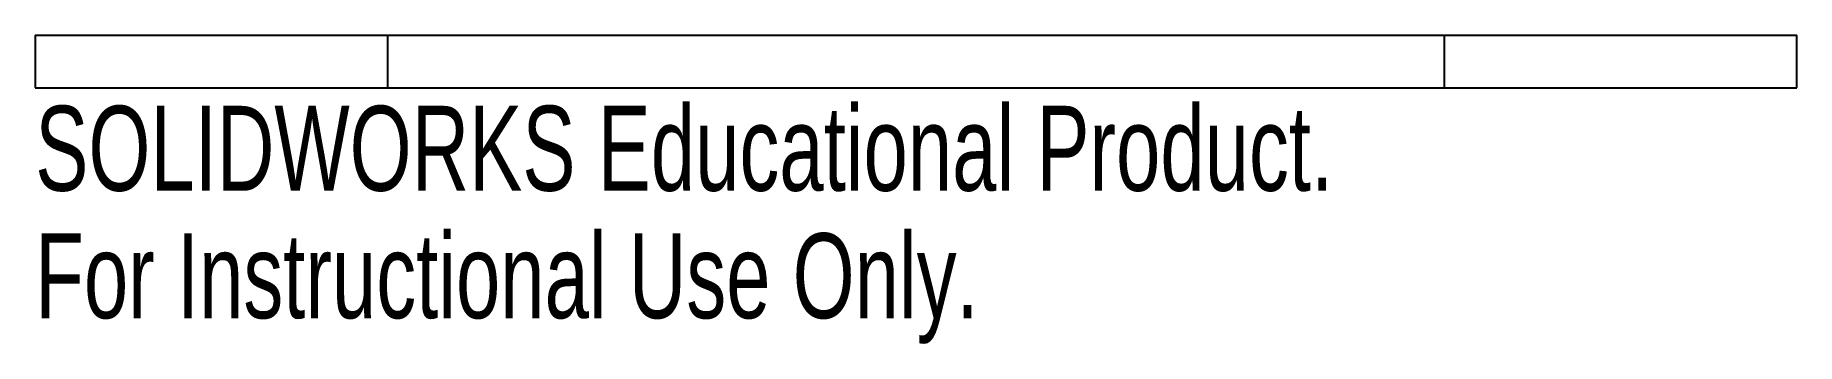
# Paper-space layout '_Right' of a CAD drawing. Header units: millimetres. Extents: x -50 to 50, y -15 to 3.
import ezdxf

# ---------------------------------------------------------------- set-up
doc = ezdxf.new("R2010")
doc.units = ezdxf.units.MM
doc.styles.add('SLDTEXTSTYLE0', font='TXT', dxfattribs={"width": 0.7})

psp = doc.layouts.new('_Right')

# ---------------------------------------------------------------- linework, layer by layer
at = {"color": 7, "linetype": 'Continuous', "lineweight": 25}
for p, q in [((-50, 3), (-50, 0)), ((-50, 3), (50, 3)), ((-30, 3), (-30, 0)), ((30, 0), (30, 3)), ((50, 0), (50, 3)), ((-50, 0), (50, 0))]:
    psp.add_line(p, q, dxfattribs=at)

# ---------------------------------------------------------------- texts
at = {"color": 7, "linetype": 'Continuous', "char_height": 4.8336, "attachment_point": 1, "style": 'SLDTEXTSTYLE0'}
for s, insert in [('SOLIDWORKS Educational Product.', (-50, -1.02)), ('For Instructional Use Only.', (-50, -8.27))]:
    psp.add_mtext(s, dxfattribs=dict(at, insert=insert))

doc.saveas('drawing.dxf')
